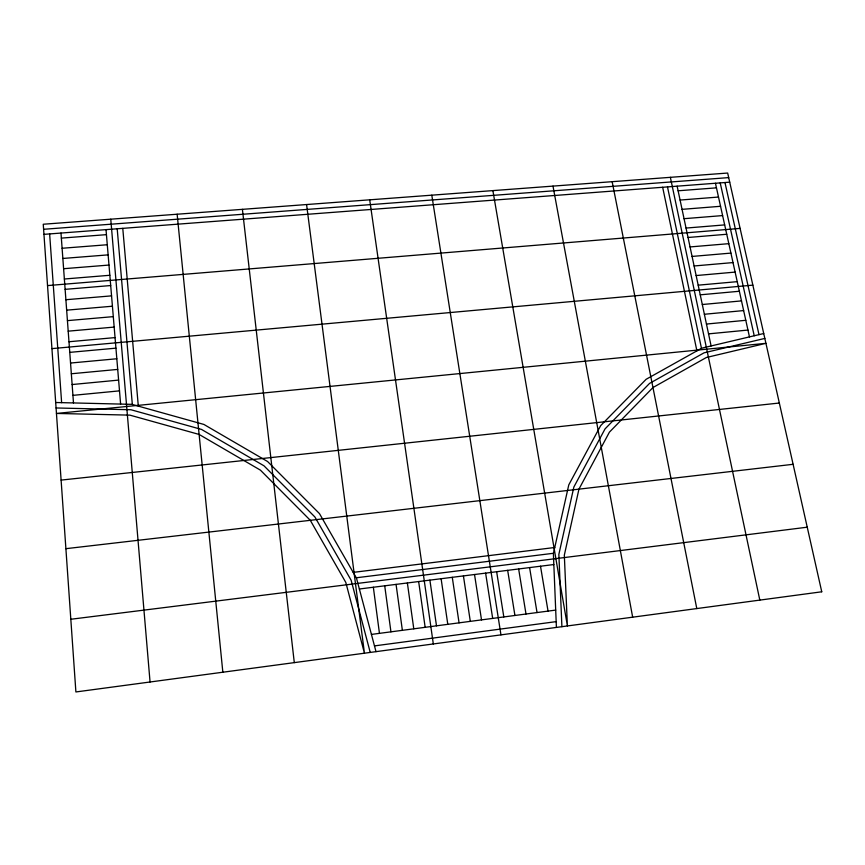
<?xml version="1.0" encoding="UTF-8"?>
<svg xmlns="http://www.w3.org/2000/svg" width="865" height="865" viewBox="0 0 865 865"><rect width="100%" height="100%" fill="white"/><g stroke="black" fill="none" stroke-linecap="round" stroke-linejoin="round"><path stroke-width="1.3" d="M764.822 338.42L704.034 352.834L649.55 383.411L605.046 428.889L573.873 487.006L558.855 554.4L561.904 626.682M763.719 333.522L701.731 348.173L646.144 379.281L600.678 425.612L568.792 484.854L553.384 553.622L556.411 627.417M374.48 645.896L556.173 621.632M371.431 634.413L555.698 610.095M359.375 589L553.827 564.542M353.19 572.381L554.757 547.491M356.293 577.777L553.459 553.276M70.822 619.264L807.24 527.196M65.891 548.68L793.108 464.3M61.101 480.097L779.343 403.025M72.919 395.359L119.511 390.861M708.543 333.868L747.955 330.062M72.13 384.536L118.602 380.103M706.456 324.051L745.792 320.299M71.33 373.767L117.716 369.409M704.37 314.265L743.64 310.578M70.541 363.041L116.818 358.759M702.304 304.523L741.5 300.89M68.973 341.74L115.056 337.599M698.185 285.169L737.24 281.655M51.932 348.627L752.853 285.136M69.762 352.369L115.932 348.152M700.239 294.824L739.359 291.256M68.194 331.165L114.169 327.089M696.141 275.557L735.12 272.097M67.427 320.634L113.293 316.633M694.098 265.977L733.012 262.582M66.648 310.157L112.428 306.221M692.076 256.44L730.914 253.099M65.124 289.343L110.698 285.547M688.043 237.486L726.741 234.264M65.881 299.723L111.563 295.862M690.054 246.936L728.827 243.66M64.356 279.006L109.833 275.275M686.042 228.068L724.675 224.9M47.532 285.591L740.105 228.392M63.599 268.712L108.979 265.058M684.042 218.694L722.61 215.58M62.096 248.266L107.282 244.741M680.085 200.053L718.501 197.047M62.853 258.462L108.136 254.872M682.063 209.352L720.556 206.292M61.35 238.113L106.438 234.653M678.117 190.787L716.469 187.846M43.607 229.29L728.687 177.606M43.953 234.35L729.714 182.169M56.074 407.966L130.929 409.74L201.513 429.429L263.987 465.813L314.882 516.956L351.147 580.264L370.231 652.426M55.695 402.506L131.977 404.355L203.902 424.445L267.566 461.51L319.466 513.605L356.477 578.101L376.005 651.648M724.967 182.537L758.983 334.647M720.21 182.893L754.226 335.771M715.452 183.261L749.468 336.896M677.133 186.17L711.116 345.957M670.364 177.325L759.816 600.105M667.488 186.905L701.461 348.325M662.655 187.273L696.909 350.866M612.15 181.682L696.79 608.571M552.995 186.105L632.661 617.178M492.888 190.603L567.397 625.946L564.326 555.179L578.945 489.147L609.403 432.165L652.967 387.542L706.337 357.515L765.925 343.329L56.452 413.438L129.88 415.135L199.112 434.435L260.397 470.128L310.297 520.319L345.805 582.426L364.446 653.205L306.578 204.54M540.506 566.218L548.042 611.112M529.596 567.591L537.035 612.561M518.643 568.965L525.996 614.02M507.668 570.349L514.924 615.48M496.651 571.733L503.819 616.95M431.797 195.176L500.954 634.867M485.611 573.117L492.682 618.41M474.528 574.511L481.513 619.891M463.424 575.906L470.311 621.373M452.276 577.312L459.066 622.854M441.107 578.717L447.8 624.335M429.894 580.123L436.49 625.827M369.701 199.826L433.322 643.949M418.649 581.54L425.158 627.33M407.372 582.956L413.784 628.823M396.062 584.383L402.376 630.336M384.72 585.81L390.937 631.839M373.345 587.238L379.454 633.353M242.405 209.341L294.295 662.622M177.141 214.228L222.846 672.224M122.776 228.36L138.314 406.128M117.197 228.782L132.334 404.452M110.763 219.191L150.056 681.998M106.017 229.625L120.613 404.085M60.983 233.053L73.482 402.939M49.64 233.918L61.631 402.657M821.75 591.79L75.893 691.957L43.25 224.24L727.67 173.043L821.75 591.79"/></g></svg>
